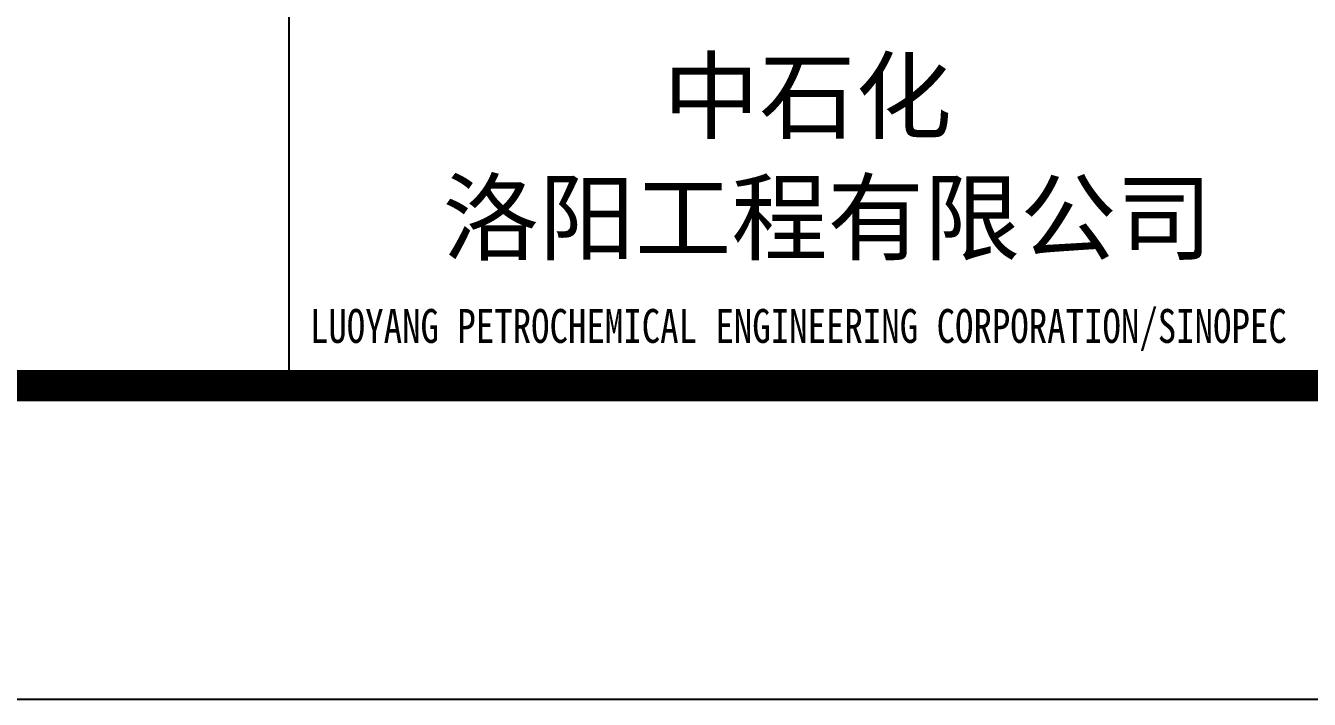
# Model space of a CAD drawing. Extents: x 24843 to 27502, y -10108 to -7552.
# Drawn here: x 27198.86 to 27239.79, y -9363.38 to -9341.9 of the extents above; entities that cross this region are included whole.
import ezdxf

# ---------------------------------------------------------------- set-up
doc = ezdxf.new("R2010")
doc.units = 0
doc.layers.get('0').update_dxf_attribs({"linetype": 'CONTINUOUS'})
doc.styles.add('CORPORATION', font='simhei.ttf')
doc.styles.add('ttst', font='', dxfattribs={"width": 0.8})
doc.styles.get('ttst').set_extended_font_data('SimSun')

msp = doc.modelspace()

# ---------------------------------------------------------------- linework, layer by layer
for p, q in [((27207.257, -9353.38), (27207.257, -9327.38)), ((27277.257, -9353.38), (27207.257, -9353.38)), ((27277.257, -9353.38), (27207.257, -9353.38))]:
    msp.add_line(p, q)
msp.add_lwpolyline([(26626.257, -9363.38), (27467.257, -9363.38), (27467.257, -8769.38), (26626.257, -8769.38)], close=True)
at = {"const_width": 1}
msp.add_lwpolyline([(26651.257, -9353.38), (27457.257, -9353.38), (27457.257, -8779.38), (26651.257, -8779.38)], close=True, dxfattribs=at)

# ---------------------------------------------------------------- texts
at = {"style": 'CORPORATION'}
for s, p in [('中石化', (27219.188, -9345.267)), ('洛阳工程有限公司', (27212.157, -9349.143))]:
    msp.add_text(s, height=2.25, dxfattribs=at).set_placement(p)
at = {"style": 'ttst', "width": 0.8}
msp.add_text('LUOYANG PETROCHEMICAL ENGINEERING CORPORATION/SINOPEC', height=1.08, dxfattribs=at).set_placement((27207.924, -9352.014))

doc.saveas('drawing.dxf')
